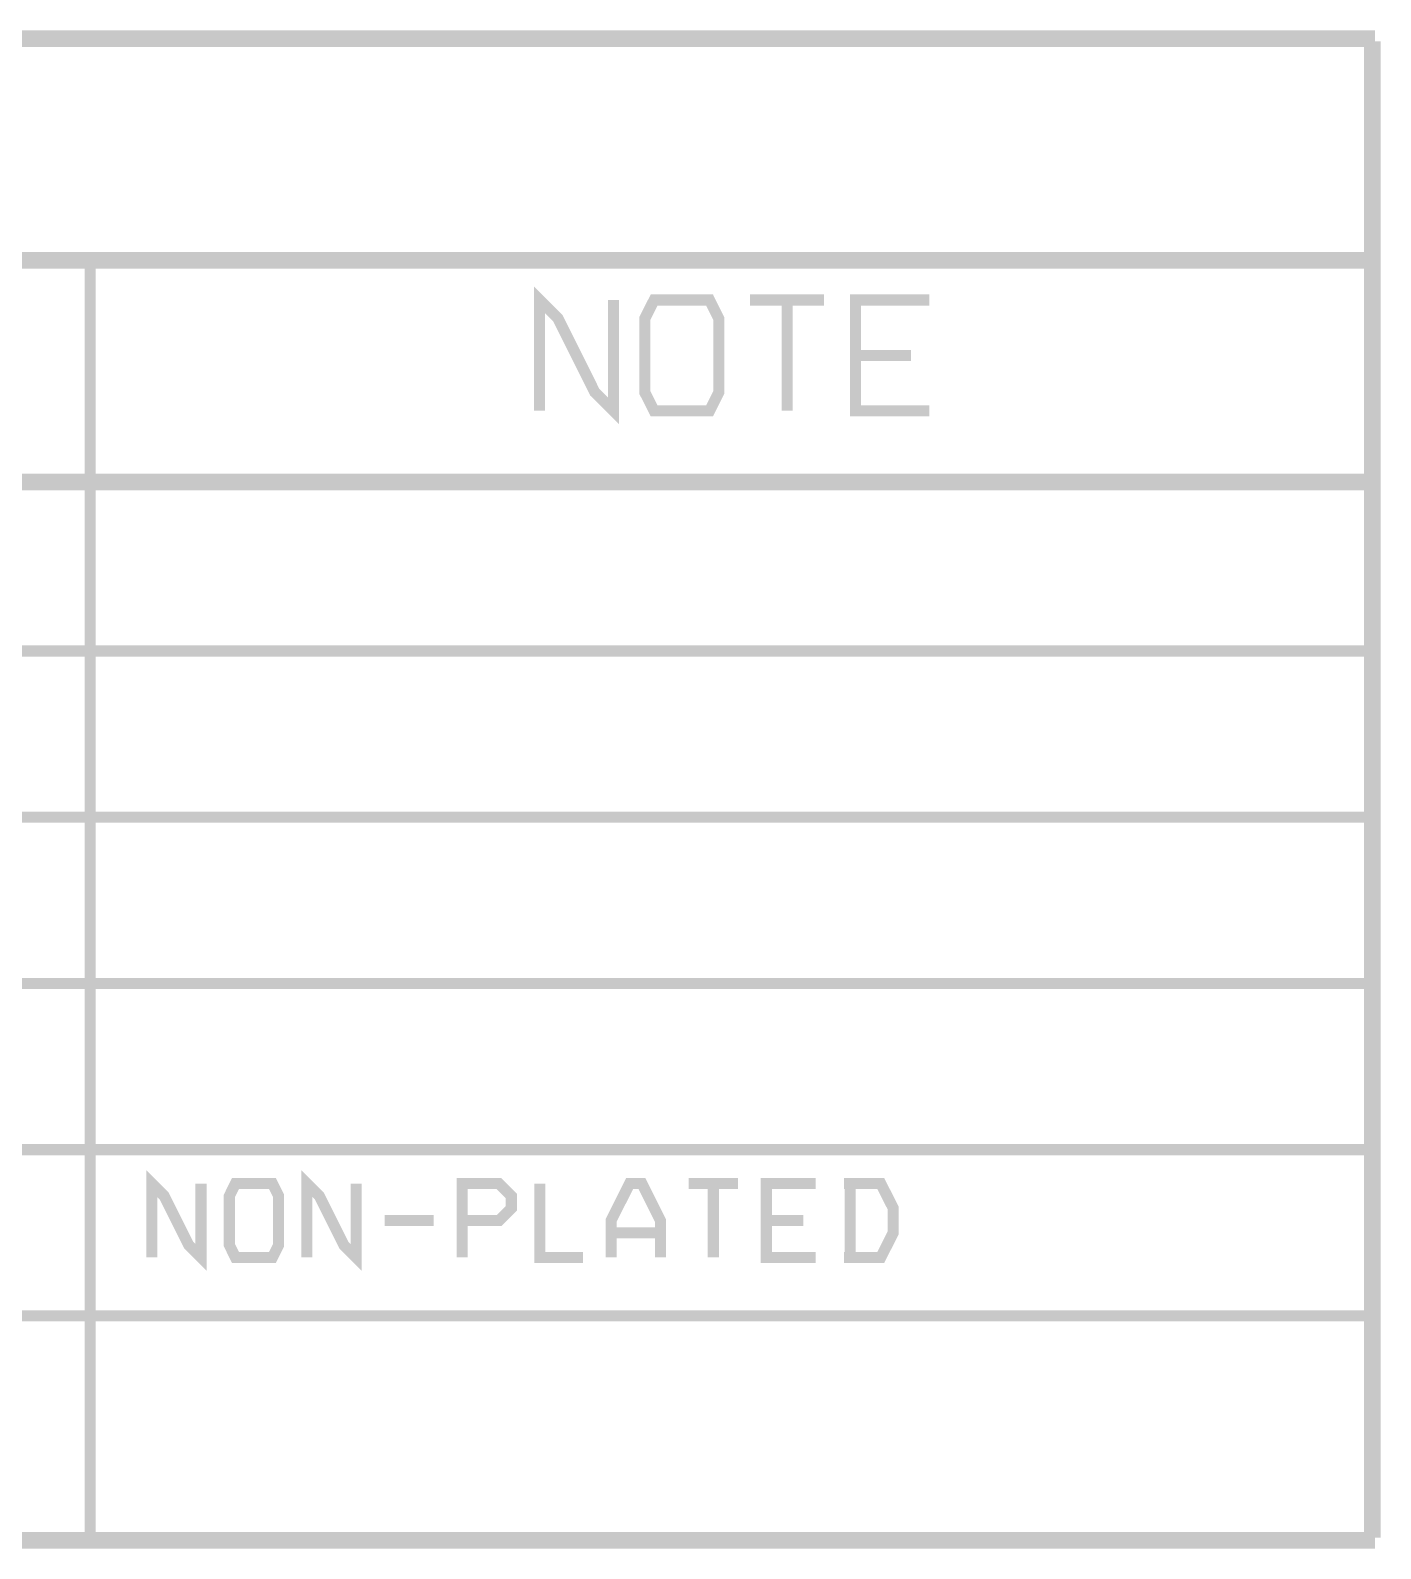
# Model space of a CAD drawing. Extents: x -4 to 136, y -50 to 40.
# Drawn here: x 60.75 to 91.69, y -49.78 to -14.99 of the extents above; entities that cross this region are included whole.
import ezdxf

# ---------------------------------------------------------------- set-up
doc = ezdxf.new("R2010")
doc.units = 0
doc.header["$MEASUREMENT"] = 0
doc.layers.add('25-335-0_DRD', color=7, linetype='CONTINUOUS')

msp = doc.modelspace()

# ---------------------------------------------------------------- linework, layer by layer
at = {"layer": '25-335-0_DRD', "const_width": 0.254}
for points in [[(91.567, -15.113), (-3.302, -15.113)], [(91.44, -15.24), (-3.175, -15.24)], [(91.44, -49.53), (91.44, -15.24)], [(91.567, -49.53), (91.567, -15.24)], [(91.44, -20.193), (-3.175, -20.193)], [(91.44, -20.32), (-3.175, -20.32)], [(62.12332, -49.53), (62.12332, -20.32)], [(74.11466, -21.16582), (74.11466, -23.70582), (73.69048, -23.28418), (72.84466, -21.59), (72.42048, -21.16582), (72.42048, -23.70582)], [(75.04684, -23.70582), (74.83348, -23.28418), (74.83348, -21.59), (75.04684, -21.16582), (76.31684, -21.16582), (76.52766, -21.59), (76.52766, -23.28418), (76.31684, -23.70582), (75.04684, -23.70582)], [(78.94066, -21.16582), (77.24648, -21.16582)], [(78.09484, -23.70582), (78.09484, -21.16582)], [(81.35366, -23.70582), (79.65948, -23.70582), (79.65948, -21.16582), (81.35366, -21.16582)], [(80.92948, -22.43582), (79.65948, -22.43582)], [(91.44, -25.273), (-3.175, -25.273)], [(91.44, -25.4), (-3.175, -25.4)], [(91.44, -29.21), (-3.175, -29.21)], [(91.44, -33.02), (-3.175, -33.02)], [(91.44, -36.83), (-3.175, -36.83)], [(91.44, -40.64), (-3.175, -40.64)], [(64.66332, -41.41724), (64.66332, -43.10888), (64.38138, -42.82694), (63.8175, -41.69918), (63.53556, -41.41724), (63.53556, -43.10888)], [(65.45326, -43.10888), (65.31356, -42.82694), (65.31356, -41.69918), (65.45326, -41.41724), (66.30162, -41.41724), (66.44132, -41.69918), (66.44132, -42.82694), (66.30162, -43.10888), (65.45326, -43.10888)], [(68.21932, -41.41724), (68.21932, -43.10888), (67.93738, -42.82694), (67.3735, -41.69918), (67.09156, -41.41724), (67.09156, -43.10888)], [(70.64756, -42.26306), (71.49338, -42.26306), (71.77532, -41.98112), (71.77532, -41.69918), (71.49338, -41.41724), (70.64756, -41.41724), (70.64756, -43.10888)], [(73.41362, -43.10888), (72.42556, -43.10888), (72.42556, -41.41724)], [(75.19162, -43.10888), (75.19162, -42.26306), (74.76744, -41.41724), (74.4855, -41.41724), (74.06132, -42.26306), (74.06132, -43.10888)], [(76.96962, -41.41724), (75.83932, -41.41724)], [(76.4032, -43.10888), (76.4032, -41.41724)], [(78.74762, -43.10888), (77.61732, -43.10888), (77.61732, -41.41724), (78.74762, -41.41724)], [(79.39532, -43.10888), (80.24114, -43.10888), (80.52562, -42.545), (80.52562, -41.98112), (80.24114, -41.41724), (79.39532, -41.41724)], [(79.53756, -43.10888), (79.53756, -41.41724)], [(69.99732, -42.26306), (68.86956, -42.26306)], [(75.19162, -42.545), (74.06132, -42.545)], [(78.46314, -42.26306), (77.61732, -42.26306)], [(91.44, -44.45), (-3.175, -44.45)], [(91.44, -49.53), (-3.175, -49.53)], [(91.567, -49.657), (-3.302, -49.657)]]:
    msp.add_lwpolyline(points, dxfattribs=at)

doc.saveas('drawing.dxf')
